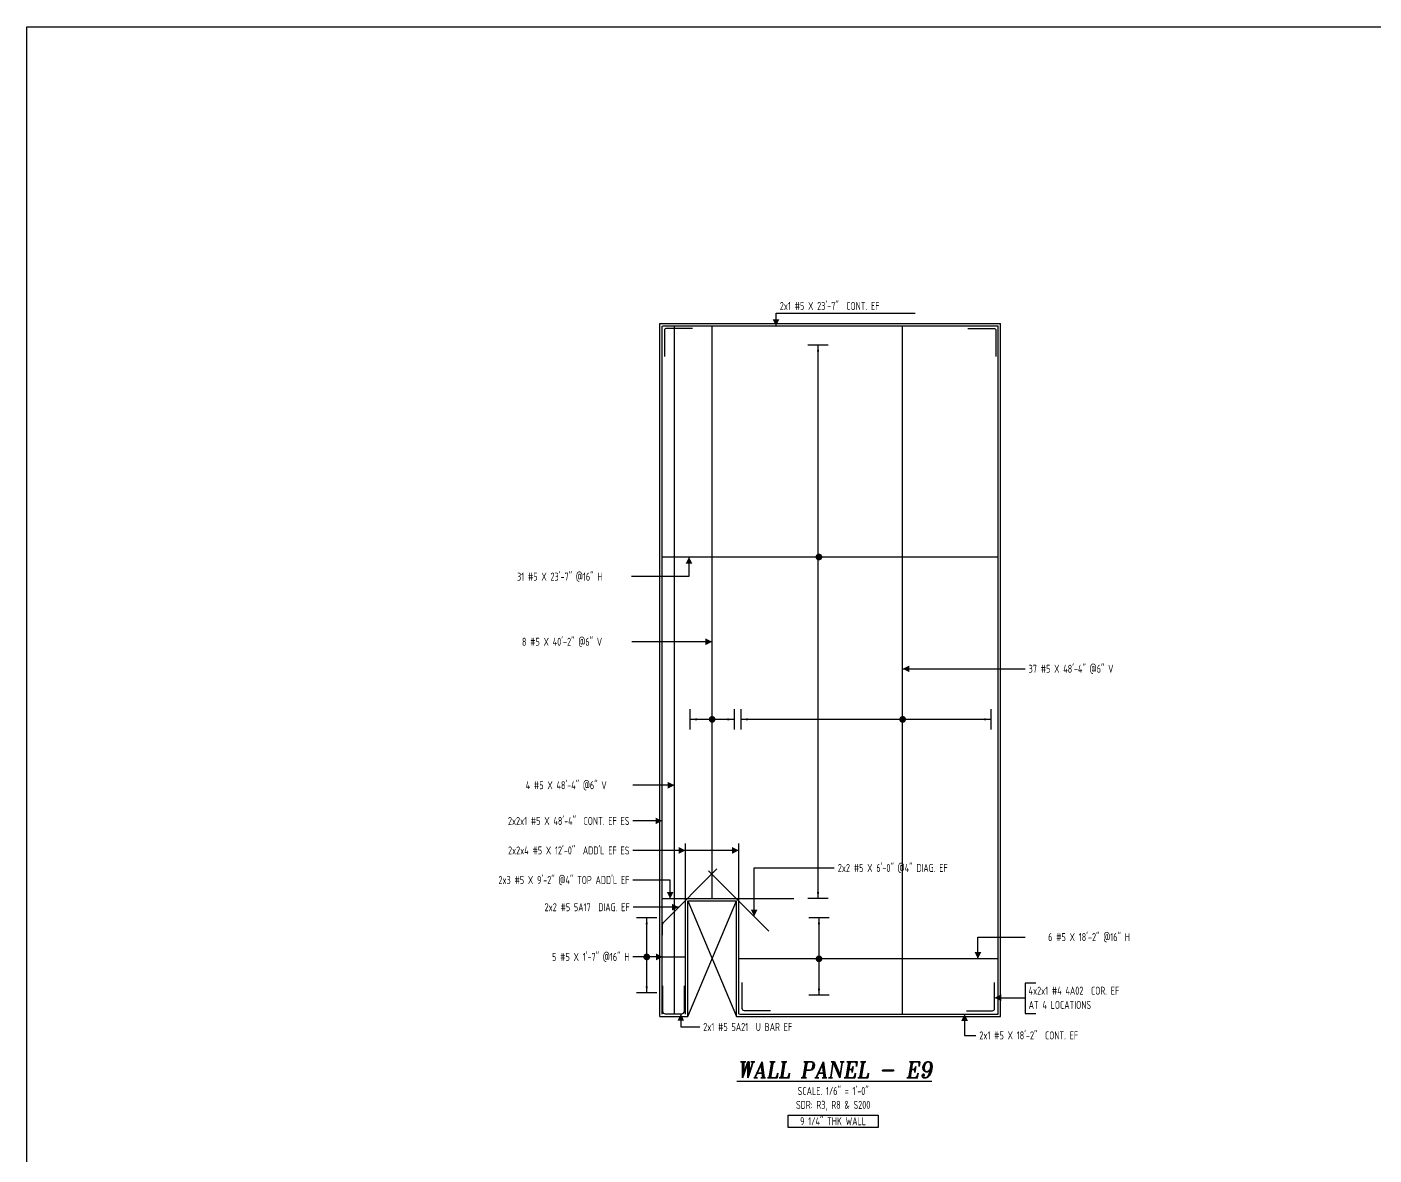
# Model space of a CAD drawing. Header units: inches. Extents: x -10781 to 50822, y -3854 to 38989.
# Drawn here: x 5421 to 6557, y 268 to 1219 of the extents above; entities that cross this region are included whole.
import ezdxf
from ezdxf.enums import TextEntityAlignment as Align

# ---------------------------------------------------------------- set-up
doc = ezdxf.new("R2010")
doc.units = ezdxf.units.IN
doc.header["$LTSCALE"] = 0.025
doc.header["$MEASUREMENT"] = 0
doc.layers.get('0').update_dxf_attribs({"linetype": 'CONTINUOUS'})
for name, color, linetype in [('0-25TEXT', 7, 'CONTINUOUS'), ('0-35', 3, 'CONTINUOUS'), ('0-35TEXT', 3, 'CONTINUOUS'), ('0-50', 10, 'CONTINUOUS'), ('BAR-LBL', 2, 'CONTINUOUS'), ('RANGELAY', 7, 'CONTINUOUS'), ('REBARS', 4, 'CONTINUOUS')]:
    doc.layers.add(name, color=color, linetype=linetype)
doc.styles.add('AR', font='ARCHQUIK.shx', dxfattribs={"width": 0.8})
doc.styles.add('ROMANT', font='romant')

# ---------------------------------------------------------------- blocks, each defined once
blk = doc.blocks.new('leadrblk')
blk.add_lwpolyline([(0, 0, 0, 1, 0), (1, 0, 1, 1, 0)], format="xyseb")
blk = doc.blocks.new('*U1200', base_point=(6238.5, 965.3))
at = {"layer": 'REBARS', "color": 0}
blk.add_lwpolyline([(6214.5, 965), (6236.5, 965, -0.414214), (6238.3, 963.3), (6238.3, 941.3)], format="xyb", dxfattribs=at)
blk = doc.blocks.new('*U1201', base_point=(6024.3, 389.7))
at = {"layer": 'REBARS', "color": 0}
blk.add_lwpolyline([(6048.3, 389.9), (6026.3, 389.9, -0.414213), (6024.5, 391.7), (6024.5, 413.7)], format="xyb", dxfattribs=at)
blk = doc.blocks.new('*U1202', base_point=(6237.4, 389.7))
at = {"layer": 'REBARS', "color": 0}
blk.add_lwpolyline([(6213.4, 389.9), (6235.4, 389.9, 0.414213), (6237.2, 391.7), (6237.2, 413.7)], format="xyb", dxfattribs=at)
blk = doc.blocks.new('*U1203', base_point=(6240.2, 967.3))
at = {"layer": 'REBARS', "color": 0}
blk.add_lwpolyline([(6240.2, 966.9), (5957.2, 966.9)], dxfattribs=at)
blk = doc.blocks.new('*U1204', base_point=(6159.4, 386.9))
at = {"layer": 'REBARS', "color": 0}
blk.add_lwpolyline([(6159.7, 386.9), (6159.7, 966.9)], dxfattribs=at)
blk = doc.blocks.new('rendmark')
at = {"color": 4}
blk.add_line((0, -3), (0, 3), dxfattribs=at)
blk = doc.blocks.new('rarrow')
at = {"color": 7}
blk.add_solid([(2, -0.33), (2, 0.33), (0, 0)], dxfattribs=at)
blk = doc.blocks.new('*U1205', base_point=(6234.2, 635.5))
at = {"layer": 'RANGELAY'}
blk.add_line((6234.2, 635.5), (6023.5, 635.5), dxfattribs=at)
at = {"layer": 'RANGELAY', "xscale": 2.834645669291339, "yscale": 2.834645669291339}
for name, p, rotation in [('rendmark', (6023.5, 635.5), 359.999996929531), ('rarrow', (6023.5, 635.5), 359.999996929531), ('rarrow', (6234.2, 635.5), 180), ('rendmark', (6234.2, 635.5), 180)]:
    blk.add_blockref(name, p, dxfattribs=dict(at, rotation=rotation))
blk = doc.blocks.new('VPM6AB5C0')
at = {"const_width": 1}
blk.add_lwpolyline([(-0.5, 0, 1), (0.5, 0, 1)], format="xyb", close=True, dxfattribs=at)
blk = doc.blocks.new('*U1298', base_point=(6240.2, 433.4))
at = {"layer": 'REBARS', "color": 0}
blk.add_lwpolyline([(6240.2, 433.7), (6022.2, 433.7)], dxfattribs=at)
blk = doc.blocks.new('*U1297', base_point=(6089.1, 468.4))
at = {"layer": 'RANGELAY'}
blk.add_line((6089.1, 468.4), (6089.1, 402.9), dxfattribs=at)
at = {"layer": 'RANGELAY', "xscale": 2.834645669291339, "yscale": 2.834645669291339}
for name, p, rotation in [('rendmark', (6089.1, 468.4), 269.9999999343212), ('rarrow', (6089.1, 468.4), 269.9999999343212), ('rendmark', (6089.1, 402.9), 89.99999686385226), ('rarrow', (6089.1, 402.9), 89.99999686385226)]:
    blk.add_blockref(name, p, dxfattribs=dict(at, rotation=rotation))
blk = doc.blocks.new('VPM6AB600')
at = {"const_width": 1}
blk.add_lwpolyline([(-0.5, 0, 1), (0.5, 0, 1)], format="xyb", close=True, dxfattribs=at)
blk = doc.blocks.new('*U1300', base_point=(5956.9, 435.6))
at = {"layer": 'REBARS', "color": 0}
blk.add_lwpolyline([(5956.9, 435.3), (5975.9, 435.3)], dxfattribs=at)
blk = doc.blocks.new('*U1299', base_point=(5943.9, 404.9))
at = {"layer": 'RANGELAY'}
blk.add_line((5943.9, 404.9), (5943.9, 468.4), dxfattribs=at)
at = {"layer": 'RANGELAY', "xscale": 2.834645669291339, "yscale": 2.834645669291339}
for name, p, rotation in [('rendmark', (5943.9, 468.4), 269.9999968624172), ('rarrow', (5943.9, 468.4), 269.9999968624172), ('rarrow', (5943.9, 404.9), 89.99999993288615), ('rendmark', (5943.9, 404.9), 89.99999993288615)]:
    blk.add_blockref(name, p, dxfattribs=dict(at, rotation=rotation))
blk = doc.blocks.new('VPM6AB64')
at = {"const_width": 1}
blk.add_lwpolyline([(-0.5, 0, 1), (0.5, 0, 1)], format="xyb", close=True, dxfattribs=at)
blk = doc.blocks.new('*U1206', base_point=(5956.9, 484.1))
at = {"layer": 'REBARS', "color": 0}
blk.add_lwpolyline([(5956.9, 484.4), (6067.9, 484.4)], dxfattribs=at)
blk = doc.blocks.new('*U1207', base_point=(5976.9, 386.9))
at = {"layer": 'REBARS', "color": 0}
blk.add_lwpolyline([(5976.5, 386.9), (5976.5, 530.9)], dxfattribs=at)
blk = doc.blocks.new('*U1208', base_point=(6021.2, 386.9))
at = {"layer": 'REBARS', "color": 0}
blk.add_lwpolyline([(6021.5, 386.9), (6021.5, 530.9)], dxfattribs=at)
blk = doc.blocks.new('*U1209', base_point=(6046.8, 456.8))
at = {"layer": 'REBARS', "color": 0}
blk.add_lwpolyline([(6047, 457), (5996.1, 507.9)], dxfattribs=at)
blk = doc.blocks.new('*U1295', base_point=(6240.2, 772))
at = {"layer": 'REBARS', "color": 0}
blk.add_lwpolyline([(6240.2, 772.3), (5957.2, 772.3)], dxfattribs=at)
blk = doc.blocks.new('*U1294', base_point=(6088.3, 484.4))
at = {"layer": 'RANGELAY'}
blk.add_line((6088.3, 484.4), (6088.3, 951), dxfattribs=at)
at = {"layer": 'RANGELAY', "xscale": 2.834645669291339, "yscale": 2.834645669291339}
for name, p, rotation in [('rendmark', (6088.3, 951), 269.9999968959739), ('rarrow', (6088.3, 951), 269.9999968959739), ('rarrow', (6088.3, 484.4), 89.99999996644297), ('rendmark', (6088.3, 484.4), 89.99999996644297)]:
    blk.add_blockref(name, p, dxfattribs=dict(at, rotation=rotation))
blk = doc.blocks.new('VPM6AB700')
at = {"const_width": 1}
blk.add_lwpolyline([(-0.5, 0, 1), (0.5, 0, 1)], format="xyb", close=True, dxfattribs=at)
blk = doc.blocks.new('*U1210', base_point=(5958.6, 965.3))
at = {"layer": 'REBARS', "color": 0}
blk.add_lwpolyline([(5982.6, 965), (5960.6, 965, 0.414214), (5958.8, 963.3), (5958.8, 941.3)], format="xyb", dxfattribs=at)
blk = doc.blocks.new('*U1211', base_point=(6240.2, 387.3))
at = {"layer": 'REBARS', "color": 0}
blk.add_lwpolyline([(6240.2, 386.9), (6022.2, 386.9)], dxfattribs=at)
blk = doc.blocks.new('*U1212', base_point=(6239.9, 386.9))
at = {"layer": 'REBARS', "color": 0}
blk.add_lwpolyline([(6240.2, 386.9), (6240.2, 966.9)], dxfattribs=at)
blk = doc.blocks.new('*U1213', base_point=(5957.2, 386.9))
at = {"layer": 'REBARS', "color": 0}
blk.add_lwpolyline([(5956.9, 386.9), (5956.9, 966.9)], dxfattribs=at)
blk = doc.blocks.new('*U1214', base_point=(5967, 386.9))
at = {"layer": 'REBARS', "color": 0}
blk.add_lwpolyline([(5967.3, 386.9), (5967.3, 966.9)], dxfattribs=at)
blk = doc.blocks.new('*U1215', base_point=(5998.7, 484.4))
at = {"layer": 'REBARS', "color": 0}
blk.add_lwpolyline([(5999, 484.4), (5999, 966.9)], dxfattribs=at)
blk = doc.blocks.new('*U1216', base_point=(6017.5, 635.5))
at = {"layer": 'RANGELAY'}
blk.add_line((6017.5, 635.5), (5980.5, 635.5), dxfattribs=at)
at = {"layer": 'RANGELAY', "xscale": 2.834645669291339, "yscale": 2.834645669291339}
for name, p, rotation in [('rendmark', (5980.5, 635.5), 359.999996929531), ('rarrow', (5980.5, 635.5), 359.999996929531), ('rarrow', (6017.5, 635.5), 180), ('rendmark', (6017.5, 635.5), 180)]:
    blk.add_blockref(name, p, dxfattribs=dict(at, rotation=rotation))
blk = doc.blocks.new('VPM6AB800')
at = {"const_width": 1}
blk.add_lwpolyline([(-0.5, 0, 1), (0.5, 0, 1)], format="xyb", close=True, dxfattribs=at)
blk = doc.blocks.new('*U1217', base_point=(5956.9, 463.7))
at = {"layer": 'REBARS', "color": 0}
blk.add_lwpolyline([(5957.2, 453.7), (5957.2, 462.7, -0.198912), (5957.9, 464.2), (6003.1, 509.4)], format="xyb", dxfattribs=at)
blk = doc.blocks.new('*U1221', base_point=(5956.9, 386.9))
at = {"layer": 'REBARS', "color": 0}
blk.add_lwpolyline([(5957.2, 410.9), (5957.2, 389.4, 0.414214), (5959.4, 387.3), (5973.4, 387.3, 0.414213), (5975.6, 389.4), (5975.6, 410.9)], format="xyb", dxfattribs=at)

msp = doc.modelspace()

# ---------------------------------------------------------------- linework, layer by layer
at = {"layer": '0-25TEXT'}
for points in [[(6052.94394, 966.94993), (6052.94394, 977.84908), (6170.17249, 977.84908)], [(5979.50806, 772.27853), (5979.50806, 755.7387), (5931.01226, 755.7387)], [(5999.04099, 700.84591), (5931.21304, 700.84591)], [(6159.6768, 678.0789), (6262.89138, 678.0789)], [(5967.26574, 579.96694), (5932.30316, 579.96694)], [(5956.91611, 549.84869), (5932.30316, 549.84869)], [(6021.54103, 524.99098), (5932.30316, 524.99098)], [(5963.64648, 484.44994), (5963.64648, 500.07669), (5932.30316, 500.07669)], [(6034.50051, 469.49051), (6034.50051, 510.27017), (6102.04517, 510.27017)], [(5970.81456, 477.1654), (5932.50846, 477.1654)], [(6223.11031, 433.69263), (6223.11031, 451.96616), (6262.96737, 451.96616)], [(5956.91607, 435.27595), (5932.30316, 435.27595)], [(6271.89044, 413.20703), (6262.89138, 413.20703), (6262.89138, 387.7097), (6271.89044, 387.7097)], [(6237.91606, 400.83332), (6262.89138, 400.83332)], [(5972.62211, 387.26246), (5972.62211, 376.24584), (5988.56739, 376.24584)], [(6211.87643, 386.94995), (6211.87643, 369.14808), (6221.35732, 369.14808)]]:
    msp.add_lwpolyline(points, dxfattribs=at)
at = {"layer": '0-35'}
for p, q in [((5954.91605, 384.94996), (5954.91605, 968.94996)), ((5954.91605, 968.94996), (6242.16605, 968.94996)), ((6242.16605, 384.94996), (6242.16605, 968.94996)), ((5978.54105, 384.94996), (5978.54105, 482.44996)), ((5978.54105, 482.44996), (6019.54105, 482.44996)), ((6019.54105, 384.94996), (6019.54105, 482.44996)), ((5954.91605, 384.94996), (5978.54105, 384.94996)), ((6019.54105, 384.94996), (6242.16605, 384.94996))]:
    msp.add_line(p, q, dxfattribs=at)
at = {"layer": '0-50'}
for points in [[(5978.54105, 482.44996), (6019.54105, 384.94996)], [(5978.54105, 384.94996), (6019.54105, 482.44996)]]:
    msp.add_lwpolyline(points, dxfattribs=at)
msp.add_lwpolyline([(6063.17584, 301.78794), (6139.06269, 301.78794), (6139.06269, 291.43158), (6063.17584, 291.43158)], close=True, dxfattribs=at)
at = {"layer": 'BAR-LBL'}
msp.add_lwpolyline([(5421.30462, 1218.9583), (9773.86267, 1218.9583), (9773.86267, -1266.46422), (5421.30462, -1266.46422)], close=True, dxfattribs=at)

# ---------------------------------------------------------------- block references
at = {"layer": '0-25TEXT'}
for name, p, xscale, yscale, rotation in [('leadrblk', (6052.94394, 966.94993), 5.623937007874017, 2.250708661417324, 90.00000153523453), ('leadrblk', (5979.50806, 772.27853), -5.623937007874017, 2.250708661417324, 89.9999953942965), ('VPM6AB700', (6089.10331, 772.27853), 2.834645669291339, 2.834645669291339, 269.9999999664429), ('leadrblk', (6159.6768, 678.0789), -5.623937007874017, 2.250708661417324, 179.999996929531), ('leadrblk', (5963.64648, 484.44994), -5.623937007874017, 2.250708661417324, 269.9999984647655), ('leadrblk', (5970.81456, 477.1654), 5.623937007874017, 2.250708661417324, 180.000003070469), ('leadrblk', (6034.50051, 469.49051), 5.623937007874017, 2.250708661417324, 90.00000153523449), ('VPM6AB64', (5943.88516, 435.27595), 2.834645669291339, 2.834645669291339, 269.9999999328859), ('VPM6AB600', (6089.10331, 433.69263), 2.834645669291339, 2.834645669291339, 89.99999993432165), ('leadrblk', (6223.11031, 433.69263), -5.623937007874017, 2.250708661417324, 269.9999984647655), ('leadrblk', (6237.16606, 400.83332), -5.623937007874017, 2.250708661417324, 179.999996929531), ('leadrblk', (5972.62211, 387.26246), 5.623937007874017, 2.250708661417324, 270.0000046057035), ('leadrblk', (6211.87643, 386.94995), -5.623937007874017, 2.250708661417324, 89.9999953942965)]:
    msp.add_blockref(name, p, dxfattribs=dict(at, xscale=xscale, yscale=yscale, rotation=rotation))
for name, p, xscale, yscale in [('leadrblk', (5999.04099, 700.84591), -5.623937007874017, 2.250708661417324), ('VPM6AB800', (5999.04102, 635.46329), 2.834645669291339, 2.834645669291339), ('VPM6AB5C0', (6159.67686, 635.46329), 2.834645669291339, 2.834645669291339), ('leadrblk', (5967.26574, 579.96694), -5.623937007874017, 2.250708661417324), ('leadrblk', (5956.91611, 549.84869), -5.623937007874017, 2.250708661417324), ('leadrblk', (5976.54107, 524.991), -5.623937007874017, 2.250708661417324), ('leadrblk', (6021.54103, 524.99098), -5.623937007874017, 2.250708661417324), ('leadrblk', (5957.39121, 435.27595), -5.623937007874017, 2.250708661417324)]:
    msp.add_blockref(name, p, dxfattribs=dict(at, xscale=xscale, yscale=yscale))
at = {"layer": 'RANGELAY'}
for name, p in [('*U1294', (6088.34848, 484.44996)), ('*U1216', (6017.54105, 635.46329)), ('*U1205', (6234.16605, 635.46329)), ('*U1299', (5943.88516, 404.94996)), ('*U1297', (6089.10331, 468.44996))]:
    msp.add_blockref(name, p, dxfattribs=at)
at = {"layer": 'REBARS', "color": 4}
for name, p in [('*U1213', (5957.22855, 386.94996)), ('*U1203', (6240.16605, 967.26246)), ('*U1214', (5966.95332, 386.94996)), ('*U1215', (5998.72855, 484.44996)), ('*U1204', (6159.36439, 386.94996)), ('*U1212', (6239.85355, 386.94996)), ('*U1210', (5958.55316, 965.27132)), ('*U1200', (6238.52895, 965.27132)), ('*U1295', (6240.16605, 771.96603)), ('*U1207', (5976.85353, 386.94996)), ('*U1208', (6021.22858, 386.94996)), ('*U1217', (5956.91605, 463.70884)), ('*U1209', (6046.77593, 456.77315)), ('*U1206', (5956.91609, 484.13745)), ('*U1300', (5956.91605, 435.58846)), ('*U1298', (6240.16605, 433.38013)), ('*U1221', (5956.91605, 386.94996)), ('*U1201', (6024.29105, 389.69996)), ('*U1202', (6237.41605, 389.69996)), ('*U1211', (6240.16605, 387.26246))]:
    msp.add_blockref(name, p, dxfattribs=at)

# ---------------------------------------------------------------- texts
at = {"color": 7, "linetype": 'Continuous', "style": 'ROMANT', "oblique": 9, "width": 0.95}
msp.add_text('%%UWALL PANEL - E9', height=13.5, dxfattribs=at).set_placement((6102.49114, 333.35984), align=Align.CENTER)
at = {"layer": '0-35TEXT', "style": 'AR', "width": 0.8}
msp.add_text('AT 4 LOCATIONS', height=6.7498312, dxfattribs=at).set_placement((6265.89107, 391.45931))
for s, p in [('SCALE. 1/6" = 1\'-0"', (6101.11926, 318.91295)), ('SDR: R3, R8 & S200', (6101.11926, 307.24475)), ('9 1/4" THK WALL', (6101.04234, 293.45674))]:
    msp.add_text(s, height=6.7498312, dxfattribs=at).set_placement(p, align=Align.CENTER)
at = {"layer": 'BAR-LBL', "style": 'AR', "width": 0.8}
for s, p in [('2x1 #5 X 23\'-7"  CONT. EF', (6056.10868, 980.47381)), ('31 #5 X 23\'-7" @16" H', (5834.54652, 752.36405)), ('8 #5 X 40\'-2" @6" V', (5838.65724, 697.47127)), ('37 #5 X 48\'-4" @6" V', (6265.89107, 674.70426)), ('4 #5 X 48\'-4" @6" V', (5841.86552, 576.59229)), ('2x2 #5 X 6\'-0" @4" DIAG. EF', (6105.04485, 506.89552)), ('4x2x1 #4 4A02  COR. EF', (6265.89107, 403.45805)), ('2x1 #5 5A21  U BAR EF', (5991.56708, 372.87119)), ('2x1 #5 X 18\'-2"  CONT. EF', (6224.35701, 365.77343))]:
    msp.add_text(s, height=6.7492913, dxfattribs=at).set_placement(p)
for s, p in [('2x2x1 #5 X 48\'-4"  CONT. EF ES', (5929.30347, 546.47404)), ('2x2x4 #5 X 12\'-0"  ADD\'L EF ES', (5929.30347, 521.61634)), ('2x3 #5 X 9\'-2" @4" TOP ADD\'L EF', (5929.30347, 496.70204)), ('2x2 #5 5A17  DIAG. EF', (5929.50877, 473.79075)), ('6 #5 X 18\'-2" @16" H', (6351.24086, 448.59152)), ('5 #5 X 1\'-7" @16" H', (5929.30347, 431.9013))]:
    msp.add_text(s, height=6.7492913, dxfattribs=at).set_placement(p, align=Align.RIGHT)

doc.saveas('drawing.dxf')
